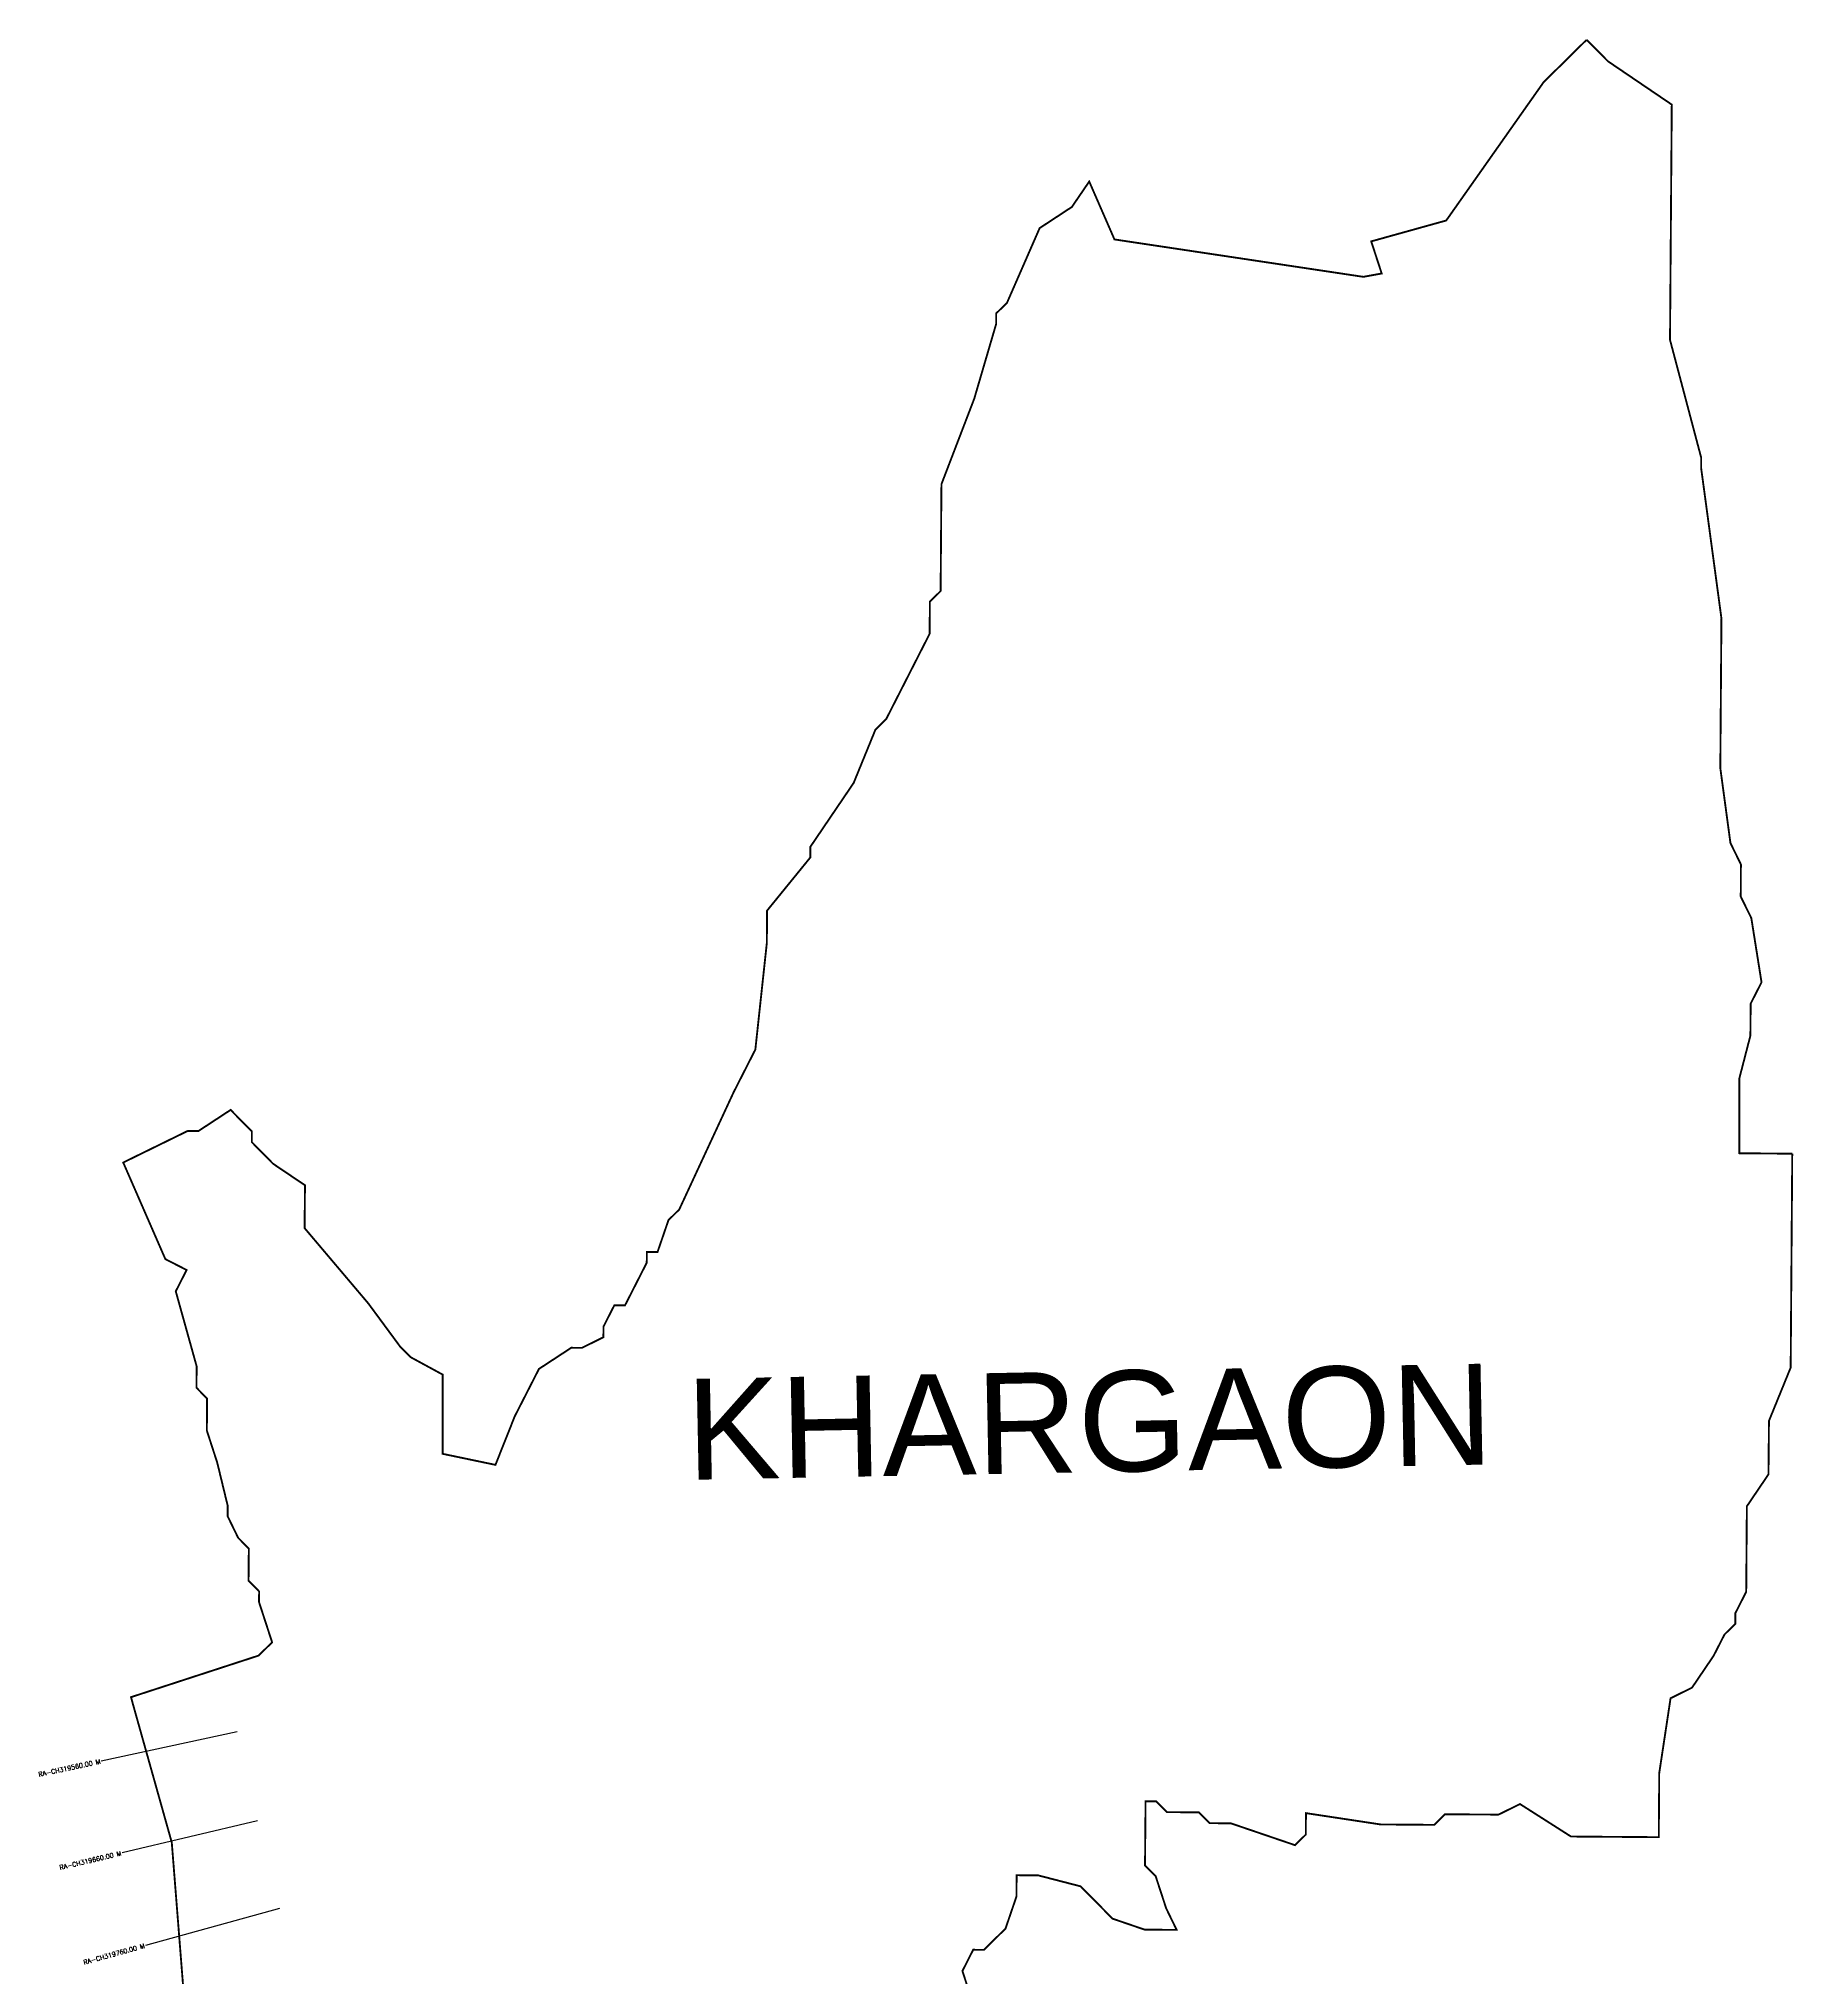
# Model space of a CAD drawing. Header units: metres. Extents: x 287545 to 289435, y 1999172 to 2003305.
# Drawn here: x 287545 to 289435, y 2001216 to 2003305 of the extents above; entities that cross this region are included whole.
import ezdxf
from ezdxf.enums import TextEntityAlignment as Align

# ---------------------------------------------------------------- set-up
doc = ezdxf.new("R2010")
doc.units = ezdxf.units.M
doc.header["$MEASUREMENT"] = 0
for name, color, linetype in [('CS', 134, 'Continuous'), ('CSMark', 6, 'Continuous'), ('VILLAGE NAME', 250, 'Continuous')]:
    doc.layers.add(name, color=color, linetype=linetype)
doc.styles.get("Standard").update_dxf_attribs({"font": 'simplex.shx'})

msp = doc.modelspace()

# ---------------------------------------------------------------- linework, layer by layer
at = {"color": 6, "const_width": 2, "flags": 128}
for points in [[(287708.5, 2001109.3), (287688.6, 2001361.2), (287647.1, 2001509), (287644.7, 2001517.8), (287782.2, 2001562.6), (287796.7, 2001576.9), (287782.6, 2001620.2), (287782.7, 2001631.7), (287771.3, 2001643.3), (287771.6, 2001677.9), (287760.1, 2001689.5), (287748.8, 2001712.7), (287748.8, 2001724.2), (287737.6, 2001770.4), (287726.4, 2001805), (287726.6, 2001839.6), (287715.2, 2001851.2), (287715.4, 2001874.3), (287692.9, 2001955.1), (287704.6, 2001978.1), (287681.7, 2001989.8), (287636.3, 2002093.9), (287705.7, 2002127.9), (287717.4, 2002127.9), (287752, 2002150.6), (287774.9, 2002127.4), (287774.8, 2002115.9), (287797.7, 2002092.6), (287832.1, 2002069.4), (287831.7, 2002023.2), (287900.3, 2001942.1), (287934.5, 2001895.7), (287946, 2001884.1), (287980.4, 2001865.4), (287980.4, 2001780), (288037.3, 2001768.1), (288058.1, 2001820.4), (288084.2, 2001871.5), (288119, 2001894.3), (288130.5, 2001894.2), (288153.6, 2001905.6), (288153.7, 2001917.1), (288165.4, 2001940.1), (288176.9, 2001940), (288200.3, 2001985.9), (288200.4, 2001997.4), (288211.9, 2001997.4), (288223.7, 2002031.8), (288235.3, 2002043.3), (288293.9, 2002169.6), (288317.3, 2002215.6), (288329.7, 2002330.7), (288329.9, 2002365.3), (288376.5, 2002422.6), (288376.5, 2002434), (288423.2, 2002502.9), (288446.7, 2002560.4), (288458.3, 2002571.8), (288505.1, 2002663.7), (288505.3, 2002698.2), (288516.9, 2002709.7), (288517.8, 2002824.9), (288553.1, 2002916.9), (288576.7, 2002997.4), (288576.8, 2003008.9), (288588.4, 2003020.3), (288623.6, 2003100.8), (288658.3, 2003123.6), (288677, 2003151), (288704.2, 2003088.6), (288972.3, 2003048.3), (288992.1, 2003051.9), (288980.8, 2003086.5), (289061.6, 2003109), (289166.5, 2003258), (289212.9, 2003303.8)], [(289212.9, 2003303.8), (289235.8, 2003280.6), (289304.6, 2003233.9), (289302.7, 2002980.4), (289336.3, 2002853.4), (289336.3, 2002841.8), (289358.1, 2002680.3), (289356.9, 2002518.9), (289367.8, 2002438.2), (289379.1, 2002415.1), (289378.9, 2002380.5), (289390.3, 2002357.3), (289401.3, 2002288.1), (289389.6, 2002265.1), (289389.3, 2002230.6), (289377.4, 2002184.6), (289377.4, 2002103.9), (289434.4, 2002103.4)], [(289434.4, 2002103.4), (289432.7, 2001872.9), (289409.3, 2001815.5), (289408.8, 2001757.9), (289385.5, 2001723.5), (289384.8, 2001631.3), (289373.1, 2001608.3), (289373, 2001596.8), (289361.4, 2001585.3), (289349.7, 2001562.4), (289326.4, 2001528), (289303.3, 2001516.6), (289291.1, 2001436), (289290.6, 2001366.9), (289196, 2001367.6), (289141.1, 2001402.6), (289117.9, 2001391.2), (289060.3, 2001391.6), (289048.7, 2001380.2), (288991, 2001380.6), (288910.5, 2001392.8), (288910.3, 2001369.7), (288898.7, 2001358.3), (288829.7, 2001381.8), (288806.7, 2001382), (288795.2, 2001393.6), (288760.6, 2001393.9), (288749.2, 2001405.5), (288737.7, 2001405.5), (288737.1, 2001336.5), (288748.6, 2001324.8), (288759.9, 2001290.2), (288771.2, 2001267), (288736.6, 2001267.3), (288702.1, 2001279.1), (288667.8, 2001313.9), (288621.8, 2001325.8), (288598.8, 2001325.9), (288598.6, 2001302.9), (288586.8, 2001268.4), (288563.6, 2001245.5), (288552, 2001245.6), (288540.4, 2001222.7), (288551.6, 2001188)]]:
    msp.add_lwpolyline(points, dxfattribs=at)
at = {"layer": 'CS'}
for p, q in [((287759.2, 2001480.5), (287612.6, 2001448.9)), ((287781, 2001384.5), (287635.1, 2001349.9)), ((287804.8, 2001290.2), (287660.2, 2001250.3))]:
    msp.add_line(p, q, dxfattribs=at)

# ---------------------------------------------------------------- texts
at = {"layer": 'CSMark'}
for s, rotation, p in [('RA-CH319560.00 M', 12.1706, (287611.6, 2001448.7)), ('RA-CH319660.00 M', 13.3309, (287634.1, 2001349.7)), ('RA-CH319760.00 M', 15.4575, (287659.2, 2001250))]:
    msp.add_text(s, height=5, rotation=rotation, dxfattribs=at).set_placement(p, align=Align.MIDDLE_RIGHT)
at = {"layer": 'VILLAGE NAME', "insert": (288241.7, 2001860.6), "char_height": 108.748, "attachment_point": 1, "rotation": 1.1028}
msp.add_mtext_dynamic_manual_height_columns('{\\fArial|b0|i0|c0|p34;KHARGAON}', width=726.929, gutter_width=543.7, heights=[0], dxfattribs=at)

doc.saveas('drawing.dxf')
